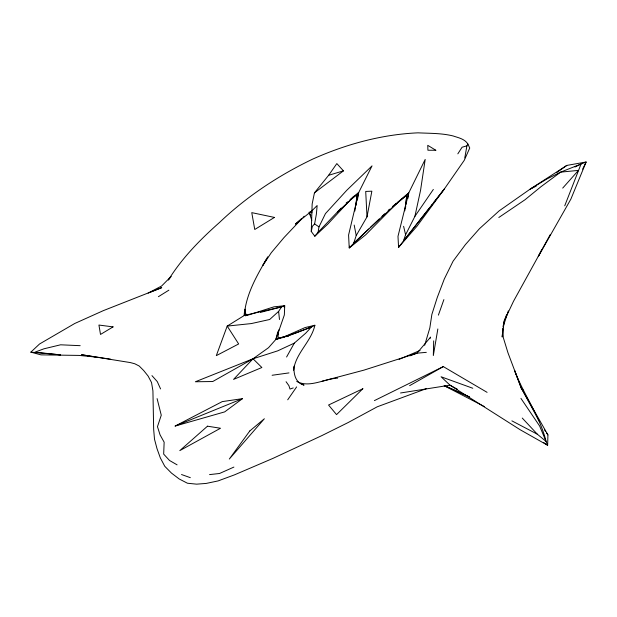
<?xml version="1.0" encoding="UTF-8"?>
<svg xmlns="http://www.w3.org/2000/svg" width="617" height="617" viewBox="0 0 617 617"><rect width="100%" height="100%" fill="white"/><g stroke="black" fill="none" stroke-linecap="round" stroke-linejoin="round"><path stroke-width="0.93" d="M293.661 368.226L293.599 370.138C295.62 353.101 311.253 341.749 314.886 325.252L311.454 326.987L305.677 333.211L294.309 343.121L277.696 350.857L253.032 358.77L195.373 381.761L212.742 381.53L253.032 358.77L268.518 347.71L275.861 339.435L284.344 314.978L284.715 305.724L281.591 306.857L278.614 311.408L269.691 319.49L251.32 323.578L227.203 326.092L238.656 343.954L216.312 355.639L227.203 326.092L244.286 315.472L244.317 312.719M349.168 201.127L327.781 224.118L314.809 236.226L311.261 231.452L312.148 203.996L314.446 192.828L328.63 175.29L336.836 163.59L343.445 170.855L314.446 192.828M433.682 340.885L433.327 355.546L437.846 328.969M522.26 418.064L537.307 434.183L546.053 441.433C539.929 415.927 523.632 394.857 514.609 370.508L521.226 387.985L547.927 434.923L547.649 445.289L520.162 429.741L450.009 385.17L441.086 376.771L472.792 388.255M277.488 333.057L275.861 339.435L278.051 338.209L278.352 331.175M502.346 334.306L502.176 337.036L504.243 320.902L506.495 314.901M502.523 331.576L502.701 328.846M356.14 205.206L356.904 194.671L358.654 192.62L372.028 165.88L346.754 190.306L325.46 213.59L318.997 226.855L318.071 232.3L314.809 236.226M356.618 201.497L356.911 198.666M405.5 208.137L405.701 206.225M405.893 204.312L406.796 195.712M404.775 210.837L406.726 195.682M277.92 332.972L278.174 331.19M354.852 211.022L356.911 196.808M407.93 198.381L408.739 192.92L425.19 159.433L420.555 190.298L414.909 216.336L405.593 234.776L403.371 241.116L398.574 247.34L397.988 236.342L408.739 192.92L397.325 202.515M357.413 199.916L358.654 192.62L349.862 199.923M464.786 157.929L466.915 145.851L467.917 144.077C464.778 138.91 458.446 137.776 453.133 135.964C441.664 133.11 429.756 133.419 418.033 132.84C381.707 134.406 345.813 144.27 312.696 159.109C278.768 175.367 246.823 196.407 219.559 222.428C200.564 239.234 182.655 257.397 169.043 278.953M244.633 309.942L246.214 315.256L244.286 315.472C245.921 293.869 257.227 275.105 267.747 256.788M311.261 231.452L312.387 226.269L314.608 223.956L316.374 214.168L317.146 205.523L311.708 211.029L295.427 224.079L301.458 218.657M367.007 216.875L371.858 191.193L365.711 191.432L367.007 216.875L356.225 235.532L353.657 243.345L349.23 247.98L348.582 235.038L358.654 192.62L337.46 211.97M277.997 334.499L278.899 329.848M503.133 326.177L503.503 324.419M503.688 323.539L504.243 320.902L513.498 301.281L550.287 234.537M349.631 246.144L349.23 247.98L365.742 234.776L397.086 202.993M398.975 245.659L398.574 247.34L416.961 226.254L444.255 189.126L464.269 160.289L469.738 148.034L467.917 144.077M424.658 345.304L429.833 327.935L431.869 314.423L437.237 297.579L444.271 279.069L453.063 261.207L465.372 244.64L479.44 228.722L499.153 210.86L530.157 189.111L566.807 165.418L586.15 161.993L570.879 199.106L538.302 256.487L541.788 249.63M503.056 327.033L508.308 310.891M438.386 315.14L443.893 299.607M284.19 307.104L284.715 305.724L273.979 306.834L246.561 315.596M564.725 205.823L581.052 164.022L575.013 166.999M430.034 338.44L430.612 337.09L416.976 353.179L409.865 355.855M582.641 169.166L586.15 161.993L560.652 172.135L546.947 178.945L530.157 189.111L536.196 186.133M286.589 357.004L294.309 343.121M266.004 259.85L262.873 265.372L271.295 252.692L283.974 237.607L301.636 218.95M414.909 216.336L433.335 189.442M457.829 153.849L462.087 147.216L466.915 145.851M287.707 399.808L296.623 386.913M168.372 280.118L171.063 276.478L161.639 285.995L148.173 293.075L161.716 287.645L103.409 310.606L74.75 323.485L39.557 343.985L30.85 352.145L41.007 354.868L79.099 355.415L95.427 357.042M429.44 207.96L403.371 241.116L444.255 189.126L433.589 202.685M431.221 205.7L432.409 204.196M408.161 193.584L406.441 195.581L392.404 206.749M562.712 188.1L578.461 170.392L560.652 172.135L541.032 186.658L524.967 199.785L498.821 217.485M245.643 315.889L246.214 315.256M350.464 199.731L353.703 196.245M302.939 217.57L304.25 216.189M318.071 232.3L341.155 208.099M368.819 228.892L353.657 243.345L379.362 219.158L408.739 192.92M370.2 227.573L379.162 219.027M381.915 216.405L384.676 213.775M388.116 210.49L389.497 209.171M393.044 206.117L395.898 203.718M346.176 203.016L347.61 201.906M350.464 199.677L356.904 194.671M242.473 398.659L224.688 411.886L175.151 426.054L222.274 401.605L242.473 398.659L175.151 426.054M556.873 172.475L566.807 165.418M309.595 212.402L311.007 211.484M158.407 296.692L168.865 290.175M409.619 385.664L443.299 366.598L487.091 392.35M374.396 400.618L443.299 366.598M233.897 467.084L219.544 473.486L209.549 474.604M282.2 337.73L305.076 327.565L314.886 325.252M399.052 359.379L420.069 350.448M289.658 335.37L311.454 326.987L295.088 333.226L275.861 339.435L288.787 335.71L286.242 336.643M426.625 388.548L377.265 406.788L348.204 422.522L321.735 435.664L273.053 458.338L234.367 474.905L218.079 480.921L206.232 483.419L196.607 484.16L187.445 483.234L179.208 478.977L171.433 473.054L164.77 466.298L160.327 457.876L156.996 448.621L154.497 439.181L153.664 429.37L152.923 390.87L151.535 382.54L148.111 376.062L143.668 370.508L139.226 366.043L134.784 363.768L130.341 362.58L81.521 354.729L110.667 359.225M293.222 387.946L289.998 389.057L288.903 385.664L286.064 381.715M328.63 175.29L343.445 170.855M260.451 312.403L281.591 306.857L244.286 315.472M322.105 381.244L363.937 370.138L416.976 353.179L426.308 352.353M278.051 338.209L288.787 335.71M337.646 378.152C324.349 378.715 309.541 388.294 296.738 381.445M400.533 392.99L450.009 385.17L457.482 389.296M272.112 375.267L288.987 372.907M30.85 352.145L60.597 354.868L34.968 352.16L43.915 348.813L60.582 344.803L80.179 345.674M181.514 474.527L190.329 477.666M444.155 385.664L469.468 396.955L445.289 385.926M444.363 385.795L484.538 406.649M511.886 420.856L537.307 434.183M301.003 383.465L304.058 385.162C295.42 382.895 293.545 373.948 294.016 366.19M177.087 464.84L169.536 460.483L163.675 454.112L164.145 442.181L160.081 434.892L157.466 426.686L161.261 415.187L157.096 398.613M314.608 223.956L318.997 226.855M543.677 442.574L547.649 445.289L539.651 426.038L520.941 398.381M502.816 328.815L503.318 337.653L507.945 352.739L521.226 387.985L522.938 389.666M151.959 375.63L157.296 381.622L160.567 388.926M544.487 429.794L545.474 431.26M546.454 432.725L547.927 434.923M521.226 387.985L539.196 421.041M309.21 212.194L310.752 215.557M309.125 212.248L311.793 220.292M403.603 226.292L405.593 234.776M354.181 225.082L356.225 235.532M244.687 310.76L245.003 312.472M245.219 312.071L245.435 313.976M278.614 311.408L279.47 319.529M311.708 211.029L311.886 212.834M245.242 309.163L245.527 313.968M249.777 430.974L229.316 459.048L264.354 418.758L249.777 430.974M253.032 358.77L233.558 379.409L261.87 367.516L253.032 358.77M362.842 388.741L336.55 414.616L328.553 405.022L362.842 388.741M207.497 426.185L179.802 450.618L220.508 428.252L207.497 426.185M274.442 217.423L254.752 229.485L251.767 212.634L274.442 217.423M113.065 326.887L100.509 334.437L98.928 325.051L113.065 326.887M435.803 150.255L427.92 150.232L427.766 145.334L435.803 150.255"/></g></svg>
